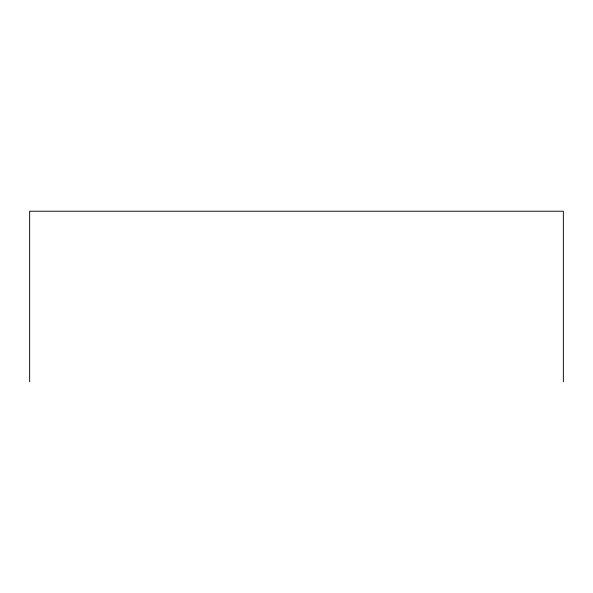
<?xml version="1.0" encoding="UTF-8"?>
<svg xmlns="http://www.w3.org/2000/svg" width="593" height="593" viewBox="0 0 593 593"><rect width="100%" height="100%" fill="white"/><g stroke="black" fill="none" stroke-linecap="round" stroke-linejoin="round"><path stroke-width="0.89" d="M563.35 381.773L563.35 211.227L29.65 211.227L29.65 381.773"/></g></svg>
